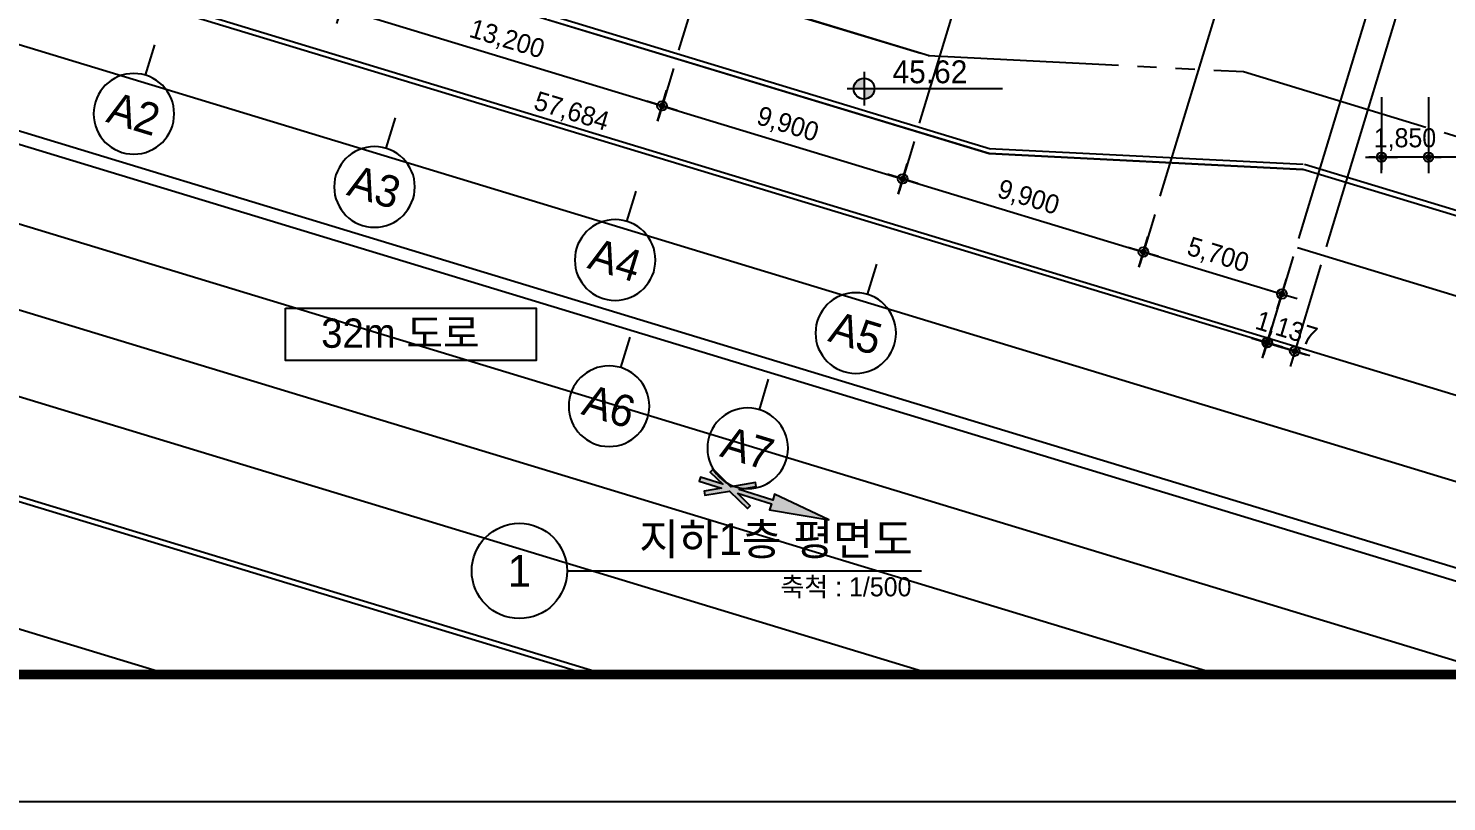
# Model space of a CAD drawing. Header units: metres. Extents: x 630750 to 860239, y 578133 to 726633.
# Drawn here: x 681636 to 737464, y 578133 to 608563 of the extents above; entities that cross this region are included whole.
import ezdxf
from ezdxf.enums import TextEntityAlignment as Align

# ---------------------------------------------------------------- set-up
doc = ezdxf.new("R2010")
doc.units = ezdxf.units.M
doc.header["$LTSCALE"] = 300
for name, pattern in [('DASHED4', [4.5, 3, -1.5]), ('SITE$0$ACAD$0$DASHED', [19.05, 12.7, -6.35]), ('SITE$0$PROPERTY', [37.5, 25, -2.5, 2.5, -2.5, 2.5, -2.5])]:
    doc.linetypes.add(name, pattern=pattern)
doc.layers.get('Defpoints').update_dxf_attribs({"color": 8})
for name, color, linetype in [('001dmp-FORM', 7, 'Continuous'), ('003dmp-TIT', 2, 'Continuous'), ('0block-1', 7, 'Continuous'), ('_보도', 7, 'Continuous'), ('A-CEN-1', 1, 'Continuous'), ('A-DIM', 7, 'Continuous'), ('A-ETC-1', 7, 'Continuous'), ('A-ETC-ROAD', 71, 'Continuous'), ('A-ETC-ROAD-STRP', 251, 'Continuous'), ('A-FIN-5', 8, 'Continuous'), ('A-GRID-DIMS', 14, 'Continuous'), ('A-HAT', 8, 'Continuous'), ('A-HAT-253', 253, 'Continuous'), ('A-TXT-M', 3, 'Continuous'), ('DIM', 7, 'Continuous'), ('SITE$0$C-PROP', 72, 'SITE$0$ACAD$0$DASHED')]:
    doc.layers.add(name, color=color, linetype=linetype)
doc.styles.add('TEXT(돋음)', font='')
doc.styles.add('돋움', font='')
doc.styles.get('TEXT(돋음)').set_extended_font_data('Dotum')
doc.styles.get('돋움').set_extended_font_data('Dotum')
doc.dimstyles.new('DIM250', dxfattribs={"dimscale": 250, "dimtxt": 3, "dimasz": 1, "dimexe": 2, "dimexo": 3, "dimgap": 1, "dimtad": 1, "dimdec": 0, "dimzin": 0, "dimdsep": 46, "dimlunit": 6, "dimtxsty": 'TEXT(돋음)', "dimblk": 'Z_DOT', "dimcen": 2.5, "dimdle": 2, "dimclrd": 256, "dimclre": 256, "dimclrt": 3, "dimadec": 0, "dimazin": 0, "dimtfac": 1, "dimtdec": 0, "dimtix": 1, "dimtmove": 2, "dimatfit": 3, "dimldrblk": 'Z_DOT', "dimfxl": 1, "dimtolj": 1, "dimtzin": 0, "dimarcsym": 0})

# ---------------------------------------------------------------- blocks, each defined once
blk = doc.blocks.new('SYM_1111')
at = {"layer": 'A-ETC-1'}
h = blk.add_hatch(color=256, dxfattribs=at)
h.paths.add_polyline_path([(-797294.3125, 1544796.3125), (-796884.4375, 1544796.3125), (-796884.4375, 1545206.1875, 0.4142135624)])
h.paths.add_polyline_path([(-796474.5625, 1544796.3125), (-796884.4375, 1544796.3125), (-796884.4375, 1544386.4375, 0.4142135624)])
for p, q in [((-796884.4375, 1545456.1875), (-796884.4375, 1544136.4375)), ((-797544.3125, 1544796.3125), (-791440.5, 1544796.3125))]:
    blk.add_line(p, q, dxfattribs=at)
blk.add_circle((-796884.4375, 1544796.3125), 409.875, dxfattribs=at)
blk = doc.blocks.new('B1L')
at = {"layer": 'A-HAT-253'}
blk.add_hatch(color=256, dxfattribs=at).paths.add_polyline_path([(2928659, 640654), (2928587, 640425), (2927263, 640843), (2927942, 640956), (2927915, 641115), (2926943, 640952), (2926240, 641643), (2926127, 641528), (2926618, 641046), (2925744, 641321), (2925696, 641169), (2926578, 640891), (2925890, 640776), (2925917, 640617), (2926889, 640780), (2927592, 640090), (2927705, 640204), (2927208, 640693), (2928539, 640273), (2928467, 640045), (2930797, 639646)])
blk.add_hatch(color=256, dxfattribs=at).paths.add_polyline_path([(2928659, 640654), (2928587, 640425), (2927263, 640843), (2927942, 640956), (2927915, 641115), (2926943, 640952), (2926240, 641643), (2926127, 641528), (2926618, 641046), (2925744, 641321), (2925696, 641169), (2926578, 640891), (2925890, 640776), (2925917, 640617), (2926889, 640780), (2927592, 640090), (2927705, 640204), (2927208, 640693), (2928539, 640273), (2928467, 640045), (2930797, 639646)])
at = {"layer": '0block-1', "flags": 128}
for points in [[(2934744, 657912), (2876703, 675555)], [(2871126, 643805), (2904833, 633559)]]:
    blk.add_lwpolyline(points, dxfattribs=at)
at = {"layer": '_보도', "color": 7, "ltscale": 10}
for p, q in [((2986195, 642272), (2949458, 653439)), ((2871997, 648766), (2922024, 633559))]:
    blk.add_line(p, q, dxfattribs=at)
at = {"layer": 'A-ETC-ROAD', "color": 7, "ltscale": 10}
for p, q in [((2937104, 654059), (2876180, 672579)), ((2876180, 672579), (2937104, 654059)), ((2949458, 653439), (2937104, 654059)), ((2937104, 654059), (2949458, 653439)), ((2986195, 642272), (2949458, 653439)), ((2871997, 648766), (2922024, 633559))]:
    blk.add_line(p, q, dxfattribs=at)
blk.add_lwpolyline([(2871126, 643805), (2904833, 633559)], dxfattribs=at)
at = {"layer": 'A-ETC-ROAD-STRP', "linetype": 'DASHED4', "ltscale": 1000}
blk.add_line((2949241, 650370), (2994121, 636709), dxfattribs=at)
at = {"layer": 'A-ETC-ROAD-STRP', "linetype": 'DASHED4', "ltscale": 1000, "flags": 128}
for points in [[(2875526, 668858), (2991651, 633559)], [(2874960, 665633), (2980476, 633559)], [(2946092, 633559), (2873217, 655711)], [(2872651, 652486), (2934918, 633559)], [(2895833, 652233), (2957268, 633559)]]:
    blk.add_lwpolyline(points, dxfattribs=at)
at = {"layer": 'A-ETC-ROAD-STRP', "color": 8}
for points in [[(2896850, 655582), (2969302, 633559)], [(2896850, 655582), (2969302, 633559)], [(2896705, 655104), (2967583, 633559)], [(2896705, 655104), (2967583, 633559)]]:
    blk.add_lwpolyline(points, dxfattribs=at)
at = {"layer": 'A-HAT'}
for p, q in [((2876238, 672770), (2937162, 654250)), ((2937114, 654259), (2949468, 653639)), ((2986254, 642463), (2949516, 653631)), ((2871939, 648574), (2921337, 633559))]:
    blk.add_line(p, q, dxfattribs=at)
at = {"layer": 'A-HAT-253'}
blk.add_lwpolyline([(2927208, 640693), (2928539, 640273), (2928467, 640045), (2930797, 639646), (2928659, 640654), (2928587, 640425), (2927263, 640843), (2927942, 640956), (2927915, 641115), (2926943, 640952), (2926240, 641643), (2926127, 641528), (2926618, 641046), (2925744, 641321), (2925696, 641169), (2926578, 640891), (2925890, 640776), (2925917, 640617), (2926889, 640780), (2927592, 640090), (2927705, 640204)], close=True, dxfattribs=at)
blk.add_lwpolyline([(2927208, 640693), (2928539, 640273), (2928467, 640045), (2930797, 639646), (2928659, 640654), (2928587, 640425), (2927263, 640843), (2927942, 640956), (2927915, 641115), (2926943, 640952), (2926240, 641643), (2926127, 641528), (2926618, 641046), (2925744, 641321), (2925696, 641169), (2926578, 640891), (2925890, 640776), (2925917, 640617), (2926889, 640780), (2927592, 640090), (2927705, 640204)], close=True, dxfattribs=at)
at = {"layer": 'A-TXT-M'}
blk.add_lwpolyline([(2909406, 647973), (2919279, 647973), (2919279, 645919), (2909406, 645919)], close=True, dxfattribs=at)
at = {"layer": 'A-FIN-5'}
blk.add_blockref('SYM_1111', (3729067, -888180), dxfattribs=at)
at = {"layer": 'A-TXT-M', "style": '돋움'}
for s, height, p in [('45.62', 900, (2933303, 656829)), ('32m 도로', 1152, (2910814, 646419))]:
    blk.add_text(s, height=height, rotation=0, dxfattribs=at).set_placement(p)
blk = doc.blocks.new('Z_DOT')
at = {"layer": 'DIM', "color": 7}
for p, q in [((0, -2.5), (0, 2.5)), ((-2.5, 0), (2.5, 0))]:
    blk.add_line(p, q, dxfattribs=at)
for radius in [0.75, 0.375]:
    blk.add_circle((0, 0), radius, dxfattribs=at)
blk = doc.blocks.new('*D284')
at = {"layer": 'A-DIM', "lineweight": -2, "transparency": 16777216}
for p, q in [((736749, 605853), (736749, 602990)), ((747254, 605853), (747254, 602990)), ((747004, 603490), (736999, 603490))]:
    blk.add_line(p, q, dxfattribs=at)
at = {"layer": 'Defpoints', "color": 0, "transparency": 16777216}
for p in [(736749, 606603), (747254, 606603), (736749, 603490)]:
    blk.add_point(p, dxfattribs=at)
at = {"layer": 'A-DIM', "lineweight": -2, "transparency": 16777216, "xscale": 250, "yscale": 250, "zscale": 250, "rotation": 180}
blk.add_blockref('Z_DOT', (736749, 603490), dxfattribs=at)
at = {"layer": 'A-DIM', "lineweight": -2, "transparency": 16777216, "xscale": 250, "yscale": 250, "zscale": 250}
blk.add_blockref('Z_DOT', (747254, 603490), dxfattribs=at)
at = {"layer": 'A-DIM', "color": 3, "transparency": 16777216, "insert": (742002, 604188), "char_height": 750, "attachment_point": 5, "style": 'TEXT(돋음)'}
blk.add_mtext('\\A1;10,505', dxfattribs=at)
blk = doc.blocks.new('*D285')
at = {"layer": 'A-DIM', "lineweight": -2, "transparency": 16777216}
for p, q in [((734899, 605853), (734899, 602990)), ((736749, 605853), (736749, 602990)), ((734649, 603490), (734399, 603490)), ((736749, 603490), (734899, 603490)), ((736999, 603490), (737249, 603490))]:
    blk.add_line(p, q, dxfattribs=at)
at = {"layer": 'Defpoints', "color": 0, "transparency": 16777216}
for p in [(734899, 606603), (736749, 606603), (734899, 603490)]:
    blk.add_point(p, dxfattribs=at)
at = {"layer": 'A-DIM', "lineweight": -2, "transparency": 16777216, "xscale": 250, "yscale": 250, "zscale": 250}
blk.add_blockref('Z_DOT', (734899, 603490), dxfattribs=at)
at = {"layer": 'A-DIM', "lineweight": -2, "transparency": 16777216, "xscale": 250, "yscale": 250, "zscale": 250, "rotation": 180}
blk.add_blockref('Z_DOT', (736749, 603490), dxfattribs=at)
at = {"layer": 'A-DIM', "color": 3, "transparency": 16777216, "insert": (735824, 604188), "char_height": 750, "attachment_point": 5, "style": 'TEXT(돋음)'}
blk.add_mtext('\\A1;1,850', dxfattribs=at)
blk = doc.blocks.new('*U35')
blk.add_line((0, 5), (0, 0))
blk.add_circle((0, 11.35), 6.35)
at = {"color": 3, "style": '돋움'}
blk.add_attdef('NO', text='', height=5, dxfattribs=at).set_placement((0, 11.35), align=Align.MIDDLE_CENTER)
blk = doc.blocks.new('*D302')
at = {"layer": 'A-DIM', "lineweight": -2, "transparency": 16777216}
for p, q in [((676229, 616332), (675060, 612478)), ((675444, 612884), (730165, 596280)), ((731428, 599582), (730259, 595729))]:
    blk.add_line(p, q, dxfattribs=at)
at = {"layer": 'Defpoints', "color": 0, "transparency": 16777216}
for p in [(676447, 617049), (731646, 600300), (730404, 596207)]:
    blk.add_point(p, dxfattribs=at)
at = {"layer": 'A-DIM', "lineweight": -2, "transparency": 16777216, "xscale": 250, "yscale": 250, "zscale": 250}
for p, rotation in [((675205, 612957), 163.1200000151166), ((730404, 596207), 343.1200000151167)]:
    blk.add_blockref('Z_DOT', p, dxfattribs=dict(at, rotation=rotation))
at = {"layer": 'A-DIM', "color": 3, "transparency": 16777216, "insert": (703007, 605250), "char_height": 750, "attachment_point": 5, "rotation": 343.12, "style": 'TEXT(돋음)'}
blk.add_mtext('\\A1;57,684', dxfattribs=at)
blk = doc.blocks.new('*D303')
at = {"layer": 'A-DIM', "lineweight": -2, "transparency": 16777216}
for p, q in [((731428, 599582), (730253, 595709)), ((732516, 599252), (731341, 595379)), ((730159, 596260), (729920, 596333)), ((730398, 596187), (731486, 595857)), ((731725, 595785), (731964, 595712))]:
    blk.add_line(p, q, dxfattribs=at)
at = {"layer": 'Defpoints', "color": 0, "transparency": 16777216}
for p in [(731646, 600300), (732734, 599970), (731486, 595857)]:
    blk.add_point(p, dxfattribs=at)
at = {"layer": 'A-DIM', "lineweight": -2, "transparency": 16777216, "xscale": 250, "yscale": 250, "zscale": 250}
for p, rotation in [((730398, 596187), 343.1200000015346), ((731486, 595857), 163.1200000015346)]:
    blk.add_blockref('Z_DOT', p, dxfattribs=dict(at, rotation=rotation))
at = {"layer": 'A-DIM', "color": 3, "transparency": 16777216, "insert": (731145, 596690), "char_height": 750, "attachment_point": 5, "rotation": 343.12, "style": 'TEXT(돋음)'}
blk.add_mtext('\\A1;1,137', dxfattribs=at)
blk = doc.blocks.new('*D304')
at = {"layer": 'A-DIM', "lineweight": -2, "transparency": 16777216}
for p, q in [((707027, 606986), (706435, 605035)), ((706819, 605441), (715814, 602712)), ((716500, 604112), (715908, 602160))]:
    blk.add_line(p, q, dxfattribs=at)
at = {"layer": 'Defpoints', "color": 0, "transparency": 16777216}
for p in [(707245, 607704), (716718, 604829), (716053, 602639)]:
    blk.add_point(p, dxfattribs=at)
at = {"layer": 'A-DIM', "lineweight": -2, "transparency": 16777216, "xscale": 250, "yscale": 250, "zscale": 250}
for p, rotation in [((706580, 605514), 163.1200000021423), ((716053, 602639), 343.1200000021422)]:
    blk.add_blockref('Z_DOT', p, dxfattribs=dict(at, rotation=rotation))
at = {"layer": 'A-DIM', "color": 3, "transparency": 16777216, "insert": (711519, 604744), "char_height": 750, "attachment_point": 5, "rotation": 343.12, "style": 'TEXT(돋음)'}
blk.add_mtext('\\A1;9,900', dxfattribs=at)
blk = doc.blocks.new('*D305')
at = {"layer": 'A-DIM', "lineweight": -2, "transparency": 16777216}
for p, q in [((725974, 601237), (725382, 599286)), ((725766, 599692), (730742, 598182)), ((731428, 599582), (730836, 597631))]:
    blk.add_line(p, q, dxfattribs=at)
at = {"layer": 'Defpoints', "color": 0, "transparency": 16777216}
for p in [(726191, 601955), (731646, 600300), (730981, 598109)]:
    blk.add_point(p, dxfattribs=at)
at = {"layer": 'A-DIM', "lineweight": -2, "transparency": 16777216, "xscale": 250, "yscale": 250, "zscale": 250}
for p, rotation in [((725527, 599764), 163.1200000021423), ((730981, 598109), 343.1200000021422)]:
    blk.add_blockref('Z_DOT', p, dxfattribs=dict(at, rotation=rotation))
at = {"layer": 'A-DIM', "color": 3, "transparency": 16777216, "insert": (728457, 599604), "char_height": 750, "attachment_point": 5, "rotation": 343.12, "style": 'TEXT(돋음)'}
blk.add_mtext('\\A1;5,700', dxfattribs=at)
blk = doc.blocks.new('*D307')
at = {"layer": 'A-DIM', "lineweight": -2, "transparency": 16777216}
for p, q in [((716500, 604112), (715908, 602161)), ((716293, 602567), (725288, 599837)), ((725974, 601237), (725382, 599286))]:
    blk.add_line(p, q, dxfattribs=at)
at = {"layer": 'Defpoints', "color": 0, "transparency": 16777216}
for p in [(716718, 604829), (726192, 601955), (725527, 599765)]:
    blk.add_point(p, dxfattribs=at)
at = {"layer": 'A-DIM', "lineweight": -2, "transparency": 16777216, "xscale": 250, "yscale": 250, "zscale": 250}
for p, rotation in [((716053, 602639), 163.1200000021423), ((725527, 599765), 343.1200000021422)]:
    blk.add_blockref('Z_DOT', p, dxfattribs=dict(at, rotation=rotation))
at = {"layer": 'A-DIM', "color": 3, "transparency": 16777216, "insert": (720993, 601870), "char_height": 750, "attachment_point": 5, "rotation": 343.12, "style": 'TEXT(돋음)'}
blk.add_mtext('\\A1;9,900', dxfattribs=at)
blk = doc.blocks.new('*D309')
at = {"layer": 'A-DIM', "lineweight": -2, "transparency": 16777216}
for p, q in [((694396, 610819), (693804, 608868)), ((694188, 609274), (706341, 605587)), ((707027, 606987), (706435, 605035))]:
    blk.add_line(p, q, dxfattribs=at)
at = {"layer": 'Defpoints', "color": 0, "transparency": 16777216}
for p in [(694613, 611537), (707245, 607704), (706580, 605514)]:
    blk.add_point(p, dxfattribs=at)
at = {"layer": 'A-DIM', "lineweight": -2, "transparency": 16777216, "xscale": 250, "yscale": 250, "zscale": 250}
for p, rotation in [((693949, 609347), 163.1200000015275), ((706580, 605514), 343.1200000015276)]:
    blk.add_blockref('Z_DOT', p, dxfattribs=dict(at, rotation=rotation))
at = {"layer": 'A-DIM', "color": 3, "transparency": 16777216, "insert": (700467, 608098), "char_height": 750, "attachment_point": 5, "rotation": 343.12, "style": 'TEXT(돋음)'}
blk.add_mtext('\\A1;13,200', dxfattribs=at)
blk = doc.blocks.new('*D222')
at = {"layer": 'A-DIM', "lineweight": -2, "transparency": 16777216}
for p, q in [((736749, 605853), (736749, 602990)), ((747254, 605853), (747254, 602990)), ((747004, 603490), (736999, 603490))]:
    blk.add_line(p, q, dxfattribs=at)
at = {"layer": 'Defpoints', "color": 0, "transparency": 16777216}
for p in [(736749, 606603), (747254, 606603), (736749, 603490)]:
    blk.add_point(p, dxfattribs=at)
at = {"layer": 'A-DIM', "lineweight": -2, "transparency": 16777216, "xscale": 250, "yscale": 250, "zscale": 250, "rotation": 180}
blk.add_blockref('Z_DOT', (736749, 603490), dxfattribs=at)
at = {"layer": 'A-DIM', "lineweight": -2, "transparency": 16777216, "xscale": 250, "yscale": 250, "zscale": 250}
blk.add_blockref('Z_DOT', (747254, 603490), dxfattribs=at)
at = {"layer": 'A-DIM', "color": 3, "transparency": 16777216, "insert": (742002, 604188), "char_height": 750, "attachment_point": 5, "style": 'TEXT(돋음)'}
blk.add_mtext('\\A1;10,505', dxfattribs=at)
blk = doc.blocks.new('*D223')
at = {"layer": 'A-DIM', "lineweight": -2, "transparency": 16777216}
for p, q in [((734899, 605853), (734899, 602990)), ((736749, 605853), (736749, 602990)), ((734649, 603490), (734399, 603490)), ((736749, 603490), (734899, 603490)), ((736999, 603490), (737249, 603490))]:
    blk.add_line(p, q, dxfattribs=at)
at = {"layer": 'Defpoints', "color": 0, "transparency": 16777216}
for p in [(734899, 606603), (736749, 606603), (734899, 603490)]:
    blk.add_point(p, dxfattribs=at)
at = {"layer": 'A-DIM', "lineweight": -2, "transparency": 16777216, "xscale": 250, "yscale": 250, "zscale": 250}
blk.add_blockref('Z_DOT', (734899, 603490), dxfattribs=at)
at = {"layer": 'A-DIM', "lineweight": -2, "transparency": 16777216, "xscale": 250, "yscale": 250, "zscale": 250, "rotation": 180}
blk.add_blockref('Z_DOT', (736749, 603490), dxfattribs=at)
at = {"layer": 'A-DIM', "color": 3, "transparency": 16777216, "insert": (735824, 604188), "char_height": 750, "attachment_point": 5, "style": 'TEXT(돋음)'}
blk.add_mtext('\\A1;1,850', dxfattribs=at)
blk = doc.blocks.new('*D240')
at = {"layer": 'A-DIM', "lineweight": -2, "transparency": 16777216}
for p, q in [((676229, 616332), (675060, 612478)), ((675444, 612884), (730165, 596280)), ((731428, 599582), (730259, 595729))]:
    blk.add_line(p, q, dxfattribs=at)
at = {"layer": 'Defpoints', "color": 0, "transparency": 16777216}
for p in [(676447, 617049), (731646, 600300), (730404, 596207)]:
    blk.add_point(p, dxfattribs=at)
at = {"layer": 'A-DIM', "lineweight": -2, "transparency": 16777216, "xscale": 250, "yscale": 250, "zscale": 250}
for p, rotation in [((675205, 612957), 163.1200000151166), ((730404, 596207), 343.1200000151167)]:
    blk.add_blockref('Z_DOT', p, dxfattribs=dict(at, rotation=rotation))
at = {"layer": 'A-DIM', "color": 3, "transparency": 16777216, "insert": (703007, 605250), "char_height": 750, "attachment_point": 5, "rotation": 343.12, "style": 'TEXT(돋음)'}
blk.add_mtext('\\A1;57,684', dxfattribs=at)
blk = doc.blocks.new('*D241')
at = {"layer": 'A-DIM', "lineweight": -2, "transparency": 16777216}
for p, q in [((731428, 599582), (730253, 595709)), ((732516, 599252), (731341, 595379)), ((730159, 596260), (729920, 596333)), ((730398, 596187), (731486, 595857)), ((731725, 595785), (731964, 595712))]:
    blk.add_line(p, q, dxfattribs=at)
at = {"layer": 'Defpoints', "color": 0, "transparency": 16777216}
for p in [(731646, 600300), (732734, 599970), (731486, 595857)]:
    blk.add_point(p, dxfattribs=at)
at = {"layer": 'A-DIM', "lineweight": -2, "transparency": 16777216, "xscale": 250, "yscale": 250, "zscale": 250}
for p, rotation in [((730398, 596187), 343.1200000015313), ((731486, 595857), 163.1200000015312)]:
    blk.add_blockref('Z_DOT', p, dxfattribs=dict(at, rotation=rotation))
at = {"layer": 'A-DIM', "color": 3, "transparency": 16777216, "insert": (731145, 596690), "char_height": 750, "attachment_point": 5, "rotation": 343.12, "style": 'TEXT(돋음)'}
blk.add_mtext('\\A1;1,137', dxfattribs=at)
blk = doc.blocks.new('*D242')
at = {"layer": 'A-DIM', "lineweight": -2, "transparency": 16777216}
for p, q in [((707027, 606986), (706435, 605035)), ((706819, 605441), (715814, 602712)), ((716500, 604112), (715908, 602160))]:
    blk.add_line(p, q, dxfattribs=at)
at = {"layer": 'Defpoints', "color": 0, "transparency": 16777216}
for p in [(707245, 607704), (716718, 604829), (716053, 602639)]:
    blk.add_point(p, dxfattribs=at)
at = {"layer": 'A-DIM', "lineweight": -2, "transparency": 16777216, "xscale": 250, "yscale": 250, "zscale": 250}
for p, rotation in [((706580, 605514), 163.1200000021423), ((716053, 602639), 343.1200000021422)]:
    blk.add_blockref('Z_DOT', p, dxfattribs=dict(at, rotation=rotation))
at = {"layer": 'A-DIM', "color": 3, "transparency": 16777216, "insert": (711519, 604744), "char_height": 750, "attachment_point": 5, "rotation": 343.12, "style": 'TEXT(돋음)'}
blk.add_mtext('\\A1;9,900', dxfattribs=at)
blk = doc.blocks.new('*D243')
at = {"layer": 'A-DIM', "lineweight": -2, "transparency": 16777216}
for p, q in [((725974, 601237), (725382, 599286)), ((725766, 599692), (730742, 598182)), ((731428, 599582), (730836, 597631))]:
    blk.add_line(p, q, dxfattribs=at)
at = {"layer": 'Defpoints', "color": 0, "transparency": 16777216}
for p in [(726191, 601955), (731646, 600300), (730981, 598109)]:
    blk.add_point(p, dxfattribs=at)
at = {"layer": 'A-DIM', "lineweight": -2, "transparency": 16777216, "xscale": 250, "yscale": 250, "zscale": 250}
for p, rotation in [((725527, 599764), 163.1200000021423), ((730981, 598109), 343.1200000021422)]:
    blk.add_blockref('Z_DOT', p, dxfattribs=dict(at, rotation=rotation))
at = {"layer": 'A-DIM', "color": 3, "transparency": 16777216, "insert": (728457, 599604), "char_height": 750, "attachment_point": 5, "rotation": 343.12, "style": 'TEXT(돋음)'}
blk.add_mtext('\\A1;5,700', dxfattribs=at)
blk = doc.blocks.new('*D245')
at = {"layer": 'A-DIM', "lineweight": -2, "transparency": 16777216}
for p, q in [((716500, 604112), (715908, 602161)), ((716293, 602567), (725288, 599837)), ((725974, 601237), (725382, 599286))]:
    blk.add_line(p, q, dxfattribs=at)
at = {"layer": 'Defpoints', "color": 0, "transparency": 16777216}
for p in [(716718, 604829), (726192, 601955), (725527, 599765)]:
    blk.add_point(p, dxfattribs=at)
at = {"layer": 'A-DIM', "lineweight": -2, "transparency": 16777216, "xscale": 250, "yscale": 250, "zscale": 250}
for p, rotation in [((716053, 602639), 163.1200000021423), ((725527, 599765), 343.1200000021422)]:
    blk.add_blockref('Z_DOT', p, dxfattribs=dict(at, rotation=rotation))
at = {"layer": 'A-DIM', "color": 3, "transparency": 16777216, "insert": (720993, 601870), "char_height": 750, "attachment_point": 5, "rotation": 343.12, "style": 'TEXT(돋음)'}
blk.add_mtext('\\A1;9,900', dxfattribs=at)
blk = doc.blocks.new('*D247')
at = {"layer": 'A-DIM', "lineweight": -2, "transparency": 16777216}
for p, q in [((694396, 610819), (693804, 608868)), ((694188, 609274), (706341, 605587)), ((707027, 606987), (706435, 605035))]:
    blk.add_line(p, q, dxfattribs=at)
at = {"layer": 'Defpoints', "color": 0, "transparency": 16777216}
for p in [(694613, 611537), (707245, 607704), (706580, 605514)]:
    blk.add_point(p, dxfattribs=at)
at = {"layer": 'A-DIM', "lineweight": -2, "transparency": 16777216, "xscale": 250, "yscale": 250, "zscale": 250}
for p, rotation in [((693949, 609347), 163.1200000015279), ((706580, 605514), 343.1200000015279)]:
    blk.add_blockref('Z_DOT', p, dxfattribs=dict(at, rotation=rotation))
at = {"layer": 'A-DIM', "color": 3, "transparency": 16777216, "insert": (700467, 608098), "char_height": 750, "attachment_point": 5, "rotation": 343.12, "style": 'TEXT(돋음)'}
blk.add_mtext('\\A1;13,200', dxfattribs=at)
blk = doc.blocks.new('xref-sheet(건축)')
at = {"layer": '001dmp-FORM', "color": 30}
blk.add_lwpolyline([(8410, 5940), (0, 5940), (0, 0), (8410, 0)], close=True, dxfattribs=at)
at = {"layer": '001dmp-FORM', "const_width": 15}
blk.add_lwpolyline([(300, 200), (300, 5740), (8210, 5740), (8210, 200)], close=True, dxfattribs=at)

msp = doc.modelspace()

# ---------------------------------------------------------------- linework, layer by layer
at = {"layer": '003dmp-TIT'}
msp.add_line((702839.7, 587211.5), (716793.5, 587211.5), dxfattribs=at)
msp.add_line((702839.7, 587211.5), (716793.5, 587211.5), dxfattribs=at)
msp.add_circle((700964.7, 587211.5), 1875, dxfattribs=at)
msp.add_circle((700964.7, 587211.5), 1875, dxfattribs=at)
at = {"layer": 'A-CEN-1', "linetype": 'Continuous'}
for p, q in [((707244.6, 607704.1), (715701.1, 635572.7)), ((716718, 604829.5), (725174.5, 632698.1)), ((726191.5, 601954.8), (734648, 629823.4)), ((731645.9, 600299.7), (740102.4, 628168.3)), ((732733.9, 599969.6), (736170.8, 611295.9))]:
    msp.add_line(p, q, dxfattribs=at)
at = {"layer": 'SITE$0$C-PROP', "color": 9, "linetype": 'SITE$0$PROPERTY'}
msp.add_lwpolyline([(666532.6, 622854), (717060.7, 607496.7), (729474.5, 606861.3), (769437.9, 594708.6), (772890.9, 596982.3), (772973.5, 616462.5), (775808, 644020.5), (775982.9, 646488.5), (775900.4, 666689.3)], dxfattribs=at)

# ---------------------------------------------------------------- block references
at = {"xscale": 24.99999135412509, "yscale": 24.99999133084202, "zscale": 24.99999133122849}
msp.add_blockref('xref-sheet(건축)', (630750, 578132.8), dxfattribs=at)
msp.add_blockref('B1L', (-2217651.2, -50425.9))
at = {"layer": 'A-GRID-DIMS'}
ref = msp.add_blockref('*U35', (686613.1, 607915.2), dxfattribs=dict(at, xscale=-250.000000000122, yscale=250, zscale=250, rotation=163.1091878500373))
ref.add_attrib('NO', 'A2', dxfattribs={"layer": '0', "color": 3, "height": 1250, "rotation": 343.10919, "style": '돋움'}).set_placement((685789.1, 605201.7), align=Align.MIDDLE_CENTER)
ref = msp.add_blockref('*U35', (686613.1, 607915.2), dxfattribs=dict(at, xscale=-250.000000000122, yscale=250, zscale=250, rotation=163.1091878500373))
ref.add_attrib('NO', 'A2', dxfattribs={"layer": '0', "color": 3, "height": 1250, "rotation": 343.10919, "style": '돋움'}).set_placement((685789.1, 605201.7), align=Align.MIDDLE_CENTER)
ref = msp.add_blockref('*U35', (696086, 605038.8), dxfattribs=dict(at, xscale=-250.000000000122, yscale=250, zscale=250, rotation=163.1091878500373))
ref.add_attrib('NO', 'A3', dxfattribs={"layer": '0', "color": 3, "height": 1250, "rotation": 343.10919, "style": '돋움'}).set_placement((695262, 602325.3), align=Align.MIDDLE_CENTER)
ref = msp.add_blockref('*U35', (696086, 605038.8), dxfattribs=dict(at, xscale=-250.000000000122, yscale=250, zscale=250, rotation=163.1091878500373))
ref.add_attrib('NO', 'A3', dxfattribs={"layer": '0', "color": 3, "height": 1250, "rotation": 343.10919, "style": '돋움'}).set_placement((695262, 602325.3), align=Align.MIDDLE_CENTER)
ref = msp.add_blockref('*U35', (705558.9, 602162.3), dxfattribs=dict(at, xscale=-250.000000000122, yscale=250, zscale=250, rotation=163.1091878500373))
ref.add_attrib('NO', 'A4', dxfattribs={"layer": '0', "color": 3, "height": 1250, "rotation": 343.10919, "style": '돋움'}).set_placement((704735, 599448.9), align=Align.MIDDLE_CENTER)
ref = msp.add_blockref('*U35', (705558.9, 602162.3), dxfattribs=dict(at, xscale=-250.000000000122, yscale=250, zscale=250, rotation=163.1091878500373))
ref.add_attrib('NO', 'A4', dxfattribs={"layer": '0', "color": 3, "height": 1250, "rotation": 343.10919, "style": '돋움'}).set_placement((704735, 599448.9), align=Align.MIDDLE_CENTER)
ref = msp.add_blockref('*U35', (715031.8, 599285.9), dxfattribs=dict(at, xscale=-250.000000000122, yscale=250, zscale=250, rotation=163.1091878500373))
ref.add_attrib('NO', 'A5', dxfattribs={"layer": '0', "color": 3, "height": 1250, "rotation": 343.10919, "style": '돋움'}).set_placement((714207.9, 596572.4), align=Align.MIDDLE_CENTER)
ref = msp.add_blockref('*U35', (715031.8, 599285.9), dxfattribs=dict(at, xscale=-250.000000000122, yscale=250, zscale=250, rotation=163.1091878500373))
ref.add_attrib('NO', 'A5', dxfattribs={"layer": '0', "color": 3, "height": 1250, "rotation": 343.10919, "style": '돋움'}).set_placement((714207.9, 596572.4), align=Align.MIDDLE_CENTER)
ref = msp.add_blockref('*U35', (705321.3, 596409.5), dxfattribs=dict(at, xscale=-250.000000000122, yscale=250, zscale=250, rotation=163.1091878500373))
ref.add_attrib('NO', 'A6', dxfattribs={"layer": '0', "color": 3, "height": 1250, "rotation": 343.10919, "style": '돋움'}).set_placement((704497.4, 593696), align=Align.MIDDLE_CENTER)
ref = msp.add_blockref('*U35', (705321.3, 596409.5), dxfattribs=dict(at, xscale=-250.000000000122, yscale=250, zscale=250, rotation=163.1091878500373))
ref.add_attrib('NO', 'A6', dxfattribs={"layer": '0', "color": 3, "height": 1250, "rotation": 343.10919, "style": '돋움'}).set_placement((704497.4, 593696), align=Align.MIDDLE_CENTER)
ref = msp.add_blockref('*U35', (710775.4, 594753.3), dxfattribs=dict(at, xscale=-250.000000000122, yscale=250, zscale=250, rotation=163.1091878500373))
ref.add_attrib('NO', 'A7', dxfattribs={"layer": '0', "color": 3, "height": 1250, "rotation": 343.10919, "style": '돋움'}).set_placement((709951.5, 592039.9), align=Align.MIDDLE_CENTER)
ref = msp.add_blockref('*U35', (710775.4, 594753.3), dxfattribs=dict(at, xscale=-250.000000000122, yscale=250, zscale=250, rotation=163.1091878500373))
ref.add_attrib('NO', 'A7', dxfattribs={"layer": '0', "color": 3, "height": 1250, "rotation": 343.10919, "style": '돋움'}).set_placement((709951.5, 592039.9), align=Align.MIDDLE_CENTER)

# ---------------------------------------------------------------- texts
at = {"layer": '003dmp-TIT', "style": '돋움'}
msp.add_text('지하1층 평면도', height=1250, rotation=0, dxfattribs=at).set_placement((716452.7, 587461.5), align=Align.BOTTOM_RIGHT)
msp.add_text('지하1층 평면도', height=1250, rotation=0, dxfattribs=at).set_placement((716452.7, 587461.5), align=Align.BOTTOM_RIGHT)
msp.add_text('1', height=1250, rotation=0, dxfattribs=at).set_placement((700964.7, 587211.5), align=Align.MIDDLE_CENTER)
at = {"layer": '003dmp-TIT', "color": 3, "style": '돋움'}
msp.add_text('축척 : 1/500', height=750, rotation=0, dxfattribs=at).set_placement((716396, 586961.5), align=Align.TOP_RIGHT)
at = {"layer": 'Defpoints', "color": 2, "style": '돋움'}
msp.add_text('1', height=1250, rotation=0, dxfattribs=at).set_placement((700964.7, 587211.5), align=Align.MIDDLE_CENTER)
msp.add_text('축척 : 1/500', height=750, rotation=0, dxfattribs=at).set_placement((716396, 586961.5), align=Align.TOP_RIGHT)

# ---------------------------------------------------------------- dimensions: what is measured, and where the dimension line sits
at = {"layer": 'A-DIM'}
for p1, p2, distance, picture, middle in [((676446.8, 617049.5), (731645.9, 600299.7), -4277, '*D302', (703007.1, 605249.6)), ((676446.8, 617049.5), (731645.9, 600299.7), -4277, '*D240', (703007.1, 605249.6)), ((731645.9, 600299.7), (732733.9, 599969.6), -4297.5, '*D303', (731144.6, 596690)), ((731645.9, 600299.7), (732733.9, 599969.6), -4297.5, '*D241', (731144.6, 596690))]:
    dim = msp.add_aligned_dim(p1=p1, p2=p2, distance=distance, dimstyle='DIM250', override={"dimfxl": 2}, dxfattribs=at)
    dim.commit()
    dim.dimension.update_dxf_attribs({"geometry": picture, "text_midpoint": middle})
for picture in ['*D309', '*D247']:
    dim = msp.add_aligned_dim(p1=(694613.3, 611537.1), p2=(707244.6, 607704.2), distance=-2288.9, dimstyle='DIM250', dxfattribs=at)
    dim.commit()
    dim.dimension.update_dxf_attribs({"geometry": picture, "text_midpoint": (700467, 608098.1)})
for base, p1, p2, picture, middle in [((716053.3, 602638.9), (707244.6, 607704.1), (716718, 604829.5), '*D304', (711519.2, 604744)), ((716053.3, 602638.9), (707244.6, 607704.1), (716718, 604829.5), '*D242', (711519.2, 604744)), ((725526.9, 599764.8), (716718, 604829.5), (726191.5, 601954.9), '*D307', (720992.8, 601869.8)), ((725526.9, 599764.8), (716718, 604829.5), (726191.5, 601954.9), '*D245', (720992.8, 601869.8)), ((730981.2, 598109.2), (726191.5, 601954.8), (731645.9, 600299.7), '*D305', (728456.6, 599604.4)), ((730981.2, 598109.2), (726191.5, 601954.8), (731645.9, 600299.7), '*D243', (728456.6, 599604.4))]:
    dim = msp.add_linear_dim(base=base, p1=p1, p2=p2, angle=163.12, dimstyle='DIM250', override={"dimfxl": 2}, dxfattribs=at)
    dim.commit()
    dim.dimension.update_dxf_attribs({"geometry": picture, "text_midpoint": middle})
for base, p1, p2, picture, middle in [((734898.9, 603489.9), (736749.3, 606603), (734898.9, 606603), '*D285', (735824.1, 604187.6)), ((734898.9, 603489.9), (736749.3, 606603), (734898.9, 606603), '*D223', (735824.1, 604187.6)), ((736749.3, 603489.9), (747254.4, 606603), (736749.3, 606603), '*D284', (742001.8, 604187.6)), ((736749.3, 603489.9), (747254.4, 606603), (736749.3, 606603), '*D222', (742001.8, 604187.6))]:
    dim = msp.add_linear_dim(base=base, p1=p1, p2=p2, dimstyle='DIM250', dxfattribs=at)
    dim.commit()
    dim.dimension.update_dxf_attribs({"geometry": picture, "text_midpoint": middle})

doc.saveas('drawing.dxf')
